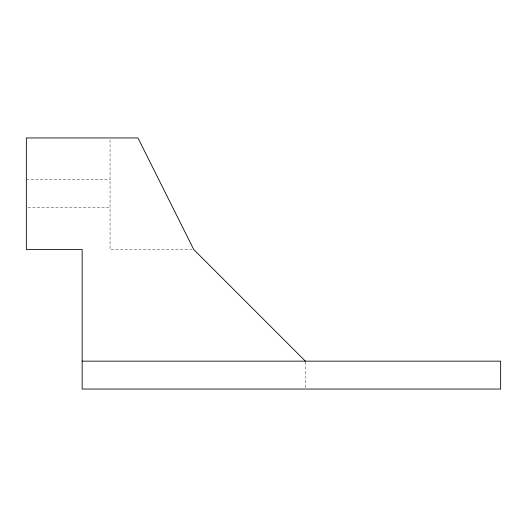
<?xml version="1.0" encoding="UTF-8"?>
<svg xmlns="http://www.w3.org/2000/svg" width="527" height="527" viewBox="0 0 527 527"><rect width="100%" height="100%" fill="white"/><g stroke="black" fill="none" stroke-linecap="round" stroke-linejoin="round"><path stroke-width="0.4" stroke-dasharray="2.63 1.98" d="M26.35 179.799L110.051 179.799M27.99 207.697L110.051 207.697M192.111 249.548L110.051 249.548L110.051 138.772M305.35 361.97L305.35 388.228"/><path stroke-width="0.79" d="M82.153 361.153L500.65 361.153L500.65 389.051L82.153 389.051L82.153 249.548L26.35 249.548L26.35 137.949L137.949 137.949L193.752 249.548L305.35 361.153"/></g></svg>
